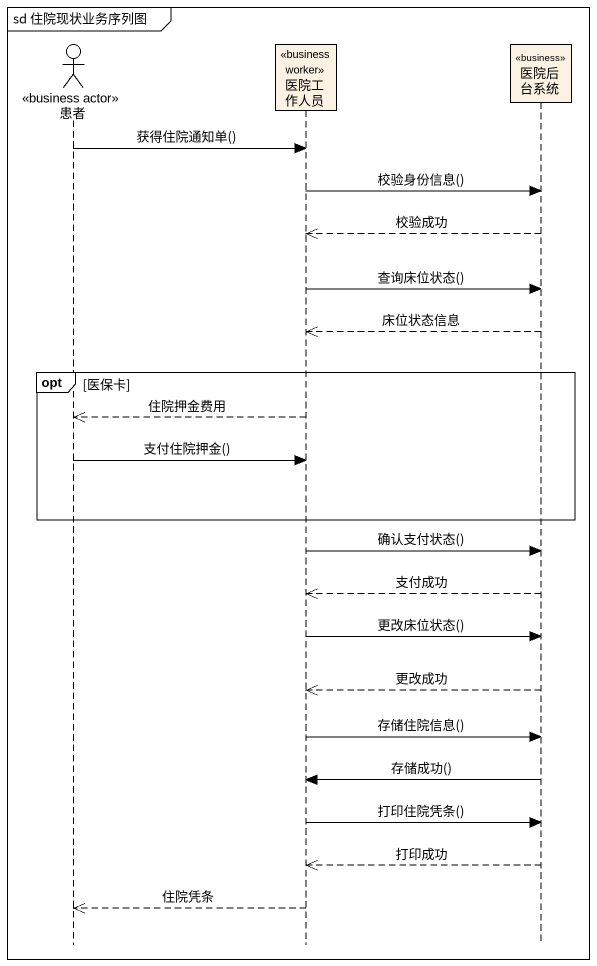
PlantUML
@startuml
mainframe sd 住院现状业务序列图
hide footbox
actor 患者 <<business actor>>
participant 医院工作人员 <<business worker>>
participant 医院后台系统 <<business>>

患者 -> 医院工作人员 : 获得住院通知单()
医院工作人员 -> 医院后台系统 : 校验身份信息()
医院后台系统 -->> 医院工作人员 : 校验成功
医院工作人员 -> 医院后台系统 : 查询床位状态()
医院后台系统 -->> 医院工作人员 : 床位状态信息
opt 医保卡
  医院工作人员 -->> 患者 : 住院押金费用
  患者 -> 医院工作人员 : 支付住院押金()
end
医院工作人员 -> 医院后台系统 : 确认支付状态()
医院后台系统 -->> 医院工作人员 : 支付成功
医院工作人员 -> 医院后台系统 : 更改床位状态()
医院后台系统 -->> 医院工作人员 : 更改成功
医院工作人员 -> 医院后台系统 : 存储住院信息()
医院后台系统 -> 医院工作人员 : 存储成功()
医院工作人员 -> 医院后台系统 : 打印住院凭条()
医院后台系统 -->> 医院工作人员 : 打印成功
医院工作人员 -->> 患者 : 住院凭条
@enduml
